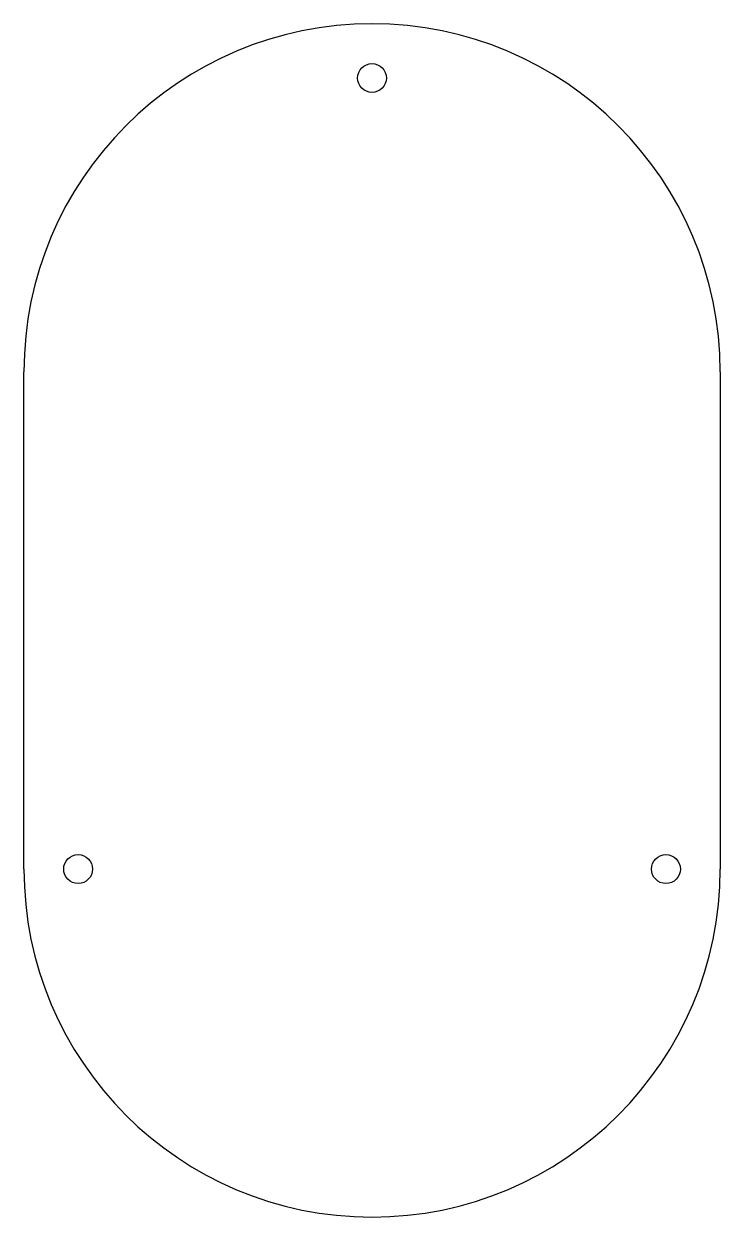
# Model space of a CAD drawing. Extents: x -60 to 10, y -54 to 66.
import ezdxf

# ---------------------------------------------------------------- set-up
doc = ezdxf.new("R2010")
doc.units = 0
doc.layers.add('PREDEFINITO', color=7, linetype='CONTINUOUS')

msp = doc.modelspace()

# ---------------------------------------------------------------- linework, layer by layer
at = {"layer": 'PREDEFINITO'}
for p, q in [((-59.61, -19.28, 45.11), (-59.61, 30.72, 45.11)), ((10.39, 30.72, 45.11), (10.39, -19.28, 45.11))]:
    msp.add_line(p, q, dxfattribs=at)
for centre in [(-24.61, 60.27, 45.11), (-54.16, -19.28, 45.11), (4.94, -19.28, 45.11)]:
    msp.add_circle(centre, 1.45, dxfattribs=at)
for centre, start, end in [((-24.61, 30.72, 45.11), 0, 180), ((-24.61, -19.28, 45.11), 180, 0)]:
    msp.add_arc(centre, 35, start, end, dxfattribs=at)

doc.saveas('drawing.dxf')
